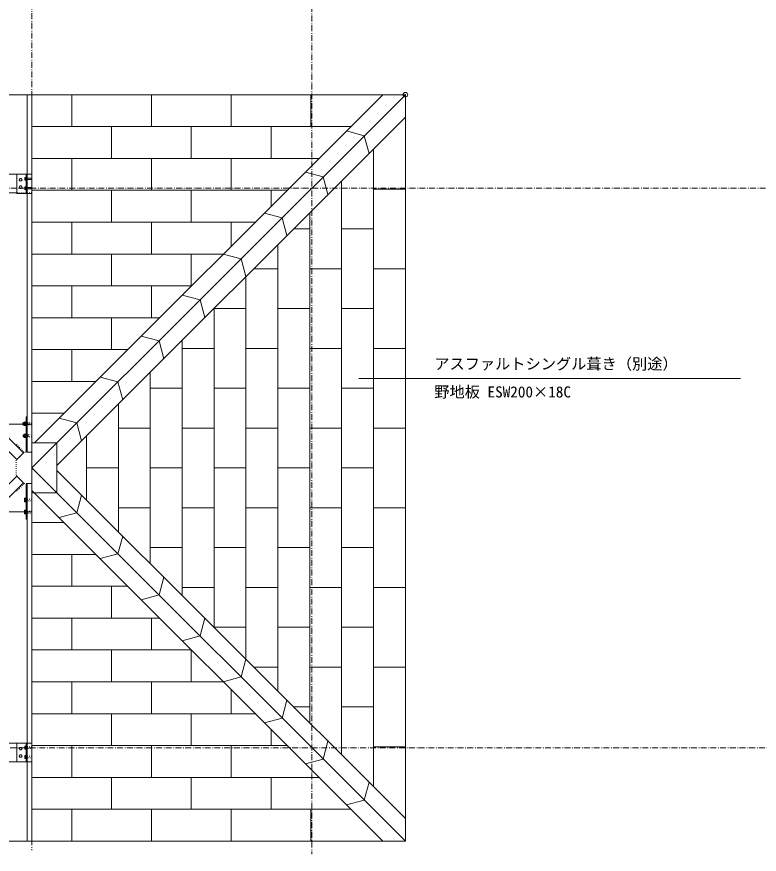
# Model space of a CAD drawing. Units: millimetres, scale not verified. Extents: x -9750 to 9750, y -6875 to 6875.
# Drawn here: x -3782 to 194, y -4370 to 118 of the extents above; entities that cross this region are included whole.
import ezdxf
from ezdxf.enums import TextEntityAlignment as Align

# ---------------------------------------------------------------- set-up
doc = ezdxf.new("R2010")
doc.units = ezdxf.units.MM
doc.header["$LTSCALE"] = 50
doc.header["$PDMODE"] = 32
doc.header["$PDSIZE"] = 25
doc.linetypes.add('USER2', pattern=[1.041641, 0.625, -0.208282, 0.069427, -0.138931])
doc.linetypes.add('USER5', pattern=[0.208282, 0.069427, -0.138855])
doc.layers.add('0-1_IMPORTED', color=30, linetype='Continuous', lineweight=18)
doc.styles.add('ＭＳ ゴシック', font='')
doc.styles.get('ＭＳ ゴシック').set_extended_font_data('MS Gothic')

msp = doc.modelspace()

# ---------------------------------------------------------------- linework, layer by layer
at = {"layer": '0-1_IMPORTED', "color": 1, "linetype": 'USER2'}
for p, q in [((-2201, 5280), (-2201, -4370.39)), ((-3701, 4980), (-3701, -4348.41)), ((-6001, -800), (4581.5, -800)), ((-6161, -3800), (4581.5, -3800))]:
    msp.add_line(p, q, dxfattribs=at)
at = {"layer": '0-1_IMPORTED'}
for p, q in [((-3701, -300), (-1701, -300)), ((-3701, -2300), (-1701, -300)), ((-1821.73, -300), (-3687.59, -2165.85)), ((-3487.58, -300), (-3487.58, -470.73)), ((-3060.76, -300), (-3060.76, -470.73)), ((-2633.93, -300), (-2633.93, -470.73)), ((-2207.1, -300), (-2207.1, -470.73)), ((-1701, -300), (-1701, -4300)), ((-1701, -420.73), (-3566.85, -2286.59)), ((-3701, -470.73), (-1992.46, -470.73)), ((-3274.17, -470.73), (-3274.17, -641.46)), ((-2847.34, -470.73), (-2847.34, -641.46)), ((-2420.51, -470.73), (-2420.51, -641.46)), ((-1921, -520), (-2016.12, -494.39)), ((-1921, -520), (-1895.39, -615.12)), ((-1871.73, -591.47), (-1871.73, -4008.53)), ((-3701, -641.46), (-2163.19, -641.46)), ((-3487.58, -641.46), (-3487.58, -812.19)), ((-3060.76, -641.46), (-3060.76, -812.19)), ((-2633.93, -641.46), (-2633.93, -812.19)), ((-2140.75, -739.76), (-2235.88, -714.39)), ((-3738.31, -746.75), (-3733.5, -746.75)), ((-3733.5, -754.25), (-3738.31, -754.25)), ((-2140.75, -739.76), (-2115.39, -834.88)), ((-2042.46, -762.19), (-2042.46, -3837.81)), ((-3738.31, -796.75), (-3733.5, -796.75)), ((-3733.5, -804.25), (-3738.31, -804.25)), ((-1701, -806.1), (-1871.73, -806.1)), ((-3701, -812.19), (-2333.93, -812.19)), ((-3274.17, -812.19), (-3274.17, -982.93)), ((-2847.34, -812.19), (-2847.34, -982.93)), ((-2420.51, -812.19), (-2420.51, -898.78)), ((-2360.76, -959.76), (-2455.88, -934.15)), ((-2213.19, -932.93), (-2213.19, -3667.07)), ((-3701, -982.93), (-2504.66, -982.93)), ((-3487.58, -982.93), (-3487.58, -1153.66)), ((-3060.76, -982.93), (-3060.76, -1153.66)), ((-2633.93, -982.93), (-2633.93, -1112.2)), ((-2360.76, -959.76), (-2335.15, -1054.88)), ((-2213.19, -1019.51), (-2299.78, -1019.51)), ((-1871.73, -1019.51), (-2042.46, -1019.51)), ((-2383.93, -1103.66), (-2383.93, -3496.34)), ((-3701, -1153.66), (-2675.39, -1153.66)), ((-3274.17, -1153.66), (-3274.17, -1324.39)), ((-2847.34, -1153.66), (-2847.34, -1325.61)), ((-2580.51, -1179.51), (-2675.87, -1154.15)), ((-2580.51, -1179.51), (-2555.15, -1274.88)), ((-2383.93, -1232.93), (-2513.19, -1232.93)), ((-2042.46, -1232.93), (-2213.19, -1232.93)), ((-1701, -1232.93), (-1871.73, -1232.93)), ((-2554.66, -1274.39), (-2554.66, -3325.61)), ((-3701, -1324.39), (-2846.12, -1324.39)), ((-3487.58, -1324.39), (-3487.58, -1495.12)), ((-3060.76, -1324.39), (-3060.76, -1495.12)), ((-2800.51, -1399.51), (-2895.63, -1373.9)), ((-2800.51, -1399.51), (-2774.9, -1494.64)), ((-2554.66, -1446.34), (-2726.61, -1446.34)), ((-2725.39, -1445.12), (-2725.39, -3154.88)), ((-2213.19, -1446.34), (-2383.93, -1446.34)), ((-1871.73, -1446.34), (-2042.46, -1446.34)), ((-3701, -1495.12), (-3016.85, -1495.12)), ((-3274.17, -1495.12), (-3274.17, -1665.85)), ((-3020.27, -1619.27), (-3115.63, -1593.9)), ((-3020.27, -1619.27), (-2994.9, -1714.63)), ((-2896.12, -1615.85), (-2896.12, -2984.15)), ((-2725.39, -1659.76), (-2896.12, -1659.76)), ((-2383.93, -1659.76), (-2554.66, -1659.76)), ((-2042.46, -1659.76), (-2213.19, -1659.76)), ((-1701, -1659.76), (-1871.73, -1659.76)), ((-3701, -1665.85), (-3187.59, -1665.85)), ((-3487.58, -1665.85), (-3487.58, -1836.59)), ((-3066.85, -1786.59), (-3066.85, -2813.41)), ((-3701, -1836.59), (-3358.32, -1836.59)), ((-3240.27, -1839.27), (-3335.39, -1813.66)), ((-3240.27, -1839.27), (-3214.66, -1934.39)), ((-2896.12, -1873.17), (-3066.85, -1873.17)), ((-2554.66, -1873.17), (-2725.39, -1873.17)), ((-2213.19, -1873.17), (-2383.93, -1873.17)), ((-1871.73, -1873.17), (-2042.46, -1873.17)), ((-3237.58, -1957.32), (-3237.58, -2642.68)), ((-3701, -2007.32), (-3529.05, -2007.32)), ((-3750.2, -2059.63), (-3744.2, -2059.63)), ((-3748.9, -2058.33), (-3748.9, -2068.33)), ((-3748.9, -2068.33), (-3748.9, -2058.33)), ((-3748.9, -2058.33), (-3744.2, -2058.33)), ((-3736.51, -2058.71), (-3743.48, -2058.71)), ((-3724.2, -2058.33), (-3724.2, -2068.33)), ((-3460.02, -2059.02), (-3555.39, -2033.66)), ((-3460.02, -2059.02), (-3434.66, -2154.39)), ((-3750.2, -2067.03), (-3744.2, -2067.03)), ((-3743.48, -2067.95), (-3736.51, -2067.95)), ((-3066.85, -2086.59), (-3237.58, -2086.59)), ((-2725.39, -2086.59), (-2896.12, -2086.59)), ((-2383.93, -2086.59), (-2554.66, -2086.59)), ((-2042.46, -2086.59), (-2213.19, -2086.59)), ((-1701, -2086.59), (-1871.73, -2086.59)), ((-3748.2, -2124.62), (-3742.2, -2124.62)), ((-3748.2, -2132.02), (-3742.2, -2132.02)), ((-3746.9, -2123.32), (-3746.9, -2133.32)), ((-3746.9, -2133.32), (-3746.9, -2123.32)), ((-3746.9, -2123.32), (-3742.2, -2123.32)), ((-3734.51, -2123.7), (-3741.48, -2123.7)), ((-3741.48, -2132.94), (-3734.51, -2132.94)), ((-3722.2, -2123.32), (-3722.2, -2133.32)), ((-3408.32, -2128.05), (-3408.32, -2471.95)), ((-3731.5, -2174.75), (-3727, -2174.75)), ((-3701, -2165.85), (-3566.85, -2165.85)), ((-3566.85, -2165.85), (-3566.85, -2434.15)), ((-3701, -2300), (-1701, -4300)), ((-1701, -4179.27), (-3566.85, -2313.41)), ((-3237.58, -2300), (-3408.32, -2300)), ((-2896.12, -2300), (-3066.85, -2300)), ((-2554.66, -2300), (-2725.39, -2300)), ((-2213.19, -2300), (-2383.93, -2300)), ((-1871.73, -2300), (-2042.46, -2300)), ((-1821.73, -4300), (-3701, -2420.73)), ((-3740.5, -2466.8), (-3733.5, -2466.8)), ((-3731.5, -2425.25), (-3727, -2425.25)), ((-3701, -2434.15), (-3566.85, -2434.15)), ((-3460.02, -2540.98), (-3434.66, -2445.61)), ((-3740.5, -2476.56), (-3733.5, -2476.56)), ((-3740.5, -2531.79), (-3733.5, -2531.79)), ((-3740.5, -2541.55), (-3733.5, -2541.55)), ((-3460.02, -2540.98), (-3555.39, -2566.34)), ((-3066.85, -2513.41), (-3237.58, -2513.41)), ((-2725.39, -2513.41), (-2896.12, -2513.41)), ((-2383.93, -2513.41), (-2554.66, -2513.41)), ((-2042.46, -2513.41), (-2213.19, -2513.41)), ((-1701, -2513.41), (-1871.73, -2513.41)), ((-3701, -2592.68), (-3529.05, -2592.68)), ((-3240.27, -2760.73), (-3214.66, -2665.61)), ((-2896.12, -2726.83), (-3066.85, -2726.83)), ((-2554.66, -2726.83), (-2725.39, -2726.83)), ((-2213.19, -2726.83), (-2383.93, -2726.83)), ((-1871.73, -2726.83), (-2042.46, -2726.83)), ((-3701, -2763.41), (-3358.32, -2763.41)), ((-3487.58, -2934.15), (-3487.58, -2763.41)), ((-3240.27, -2760.73), (-3335.39, -2786.34)), ((-3020.27, -2980.73), (-2994.9, -2885.37)), ((-3701, -2934.15), (-3187.59, -2934.15)), ((-3274.17, -3104.88), (-3274.17, -2934.15)), ((-2725.39, -2940.24), (-2896.12, -2940.24)), ((-2383.93, -2940.24), (-2554.66, -2940.24)), ((-2042.46, -2940.24), (-2213.19, -2940.24)), ((-1701, -2940.24), (-1871.73, -2940.24)), ((-3020.27, -2980.73), (-3115.63, -3006.1)), ((-3701, -3104.88), (-3016.85, -3104.88)), ((-3487.58, -3275.61), (-3487.58, -3104.88)), ((-3060.76, -3275.61), (-3060.76, -3104.88)), ((-2800.51, -3200.49), (-2774.9, -3105.36)), ((-2554.66, -3153.66), (-2726.61, -3153.66)), ((-2213.19, -3153.66), (-2383.93, -3153.66)), ((-1871.73, -3153.66), (-2042.46, -3153.66)), ((-2800.51, -3200.49), (-2895.63, -3226.1)), ((-3701, -3275.61), (-2846.12, -3275.61)), ((-3274.17, -3446.34), (-3274.17, -3275.61)), ((-2847.34, -3446.34), (-2847.34, -3274.39)), ((-2580.51, -3420.49), (-2555.15, -3325.12)), ((-2383.93, -3367.07), (-2513.19, -3367.07)), ((-2042.46, -3367.07), (-2213.19, -3367.07)), ((-1701, -3367.07), (-1871.73, -3367.07)), ((-3701, -3446.34), (-2675.39, -3446.34)), ((-3487.58, -3617.07), (-3487.58, -3446.34)), ((-3060.76, -3617.07), (-3060.76, -3446.34)), ((-2580.51, -3420.49), (-2675.87, -3445.85)), ((-2633.93, -3617.07), (-2633.93, -3487.8)), ((-2360.76, -3640.24), (-2335.15, -3545.12)), ((-2213.19, -3580.49), (-2299.78, -3580.49)), ((-1871.73, -3580.49), (-2042.46, -3580.49)), ((-3701, -3617.07), (-2504.66, -3617.07)), ((-3274.17, -3787.8), (-3274.17, -3617.07)), ((-2847.34, -3787.8), (-2847.34, -3617.07)), ((-2360.76, -3640.24), (-2455.88, -3665.85)), ((-2420.51, -3787.8), (-2420.51, -3701.22)), ((-2140.75, -3860.24), (-2115.39, -3765.12)), ((-3781, -3774.5), (-3781, -3874.5)), ((-3733.5, -3795.75), (-3738.31, -3795.75)), ((-3738.31, -3803.25), (-3733.5, -3803.25)), ((-3701, -3787.8), (-2333.93, -3787.8)), ((-3487.58, -3958.54), (-3487.58, -3787.8)), ((-3060.76, -3958.54), (-3060.76, -3787.8)), ((-2633.93, -3958.54), (-2633.93, -3787.8)), ((-1701, -3793.9), (-1871.73, -3793.9)), ((-3733.5, -3845.75), (-3738.31, -3845.75)), ((-3738.31, -3853.25), (-3733.5, -3853.25)), ((-2140.75, -3860.24), (-2235.88, -3885.61)), ((-3701, -3958.54), (-2163.19, -3958.54)), ((-3274.17, -4129.27), (-3274.17, -3958.54)), ((-2847.34, -4129.27), (-2847.34, -3958.54)), ((-2420.51, -4129.27), (-2420.51, -3958.54)), ((-1921, -4080), (-1895.39, -3984.88)), ((-1921, -4080), (-2016.12, -4105.61)), ((-3701, -4129.27), (-1992.46, -4129.27)), ((-3487.58, -4300), (-3487.58, -4129.27)), ((-3060.76, -4300), (-3060.76, -4129.27)), ((-2633.93, -4300), (-2633.93, -4129.27)), ((-2207.1, -4300), (-2207.1, -4129.27)), ((-3701, -4300), (-1701, -4300))]:
    msp.add_line(p, q, dxfattribs=at)
at = {"layer": '0-1_IMPORTED', "linetype": 'USER5'}
for p, q in [((-3701, -825.5), (-3781, -825.5)), ((-3782.99, -2174.88), (-3741.8, -2216.06)), ((-3782.99, -2425.12), (-3741.8, -2383.94)), ((-3701, -3774.5), (-3781, -3774.5))]:
    msp.add_line(p, q, dxfattribs=at)
at = {"layer": '0-1_IMPORTED', "color": 1}
msp.add_line((-1951, -1820), (93.67, -1820), dxfattribs=at)
at = {"layer": '0-1_IMPORTED'}
for points in [[(-5701, -300), (-3701, -300), (-3701, -4300), (-5701, -4300)], [(-5665.64, -300), (-5701, -335.35), (-3781.05, -2255.3), (-3745.69, -2219.95)], [(-3781, -725.5), (-3701, -725.5), (-3701, -830), (-3781, -830)], [(-3753.49, -755.5), (-3757.25, -762), (-3764.75, -762), (-3768.5, -755.5), (-3764.75, -749), (-3757.25, -749)], [(-3733.5, -742.99), (-3738.31, -742.99), (-3738.89, -744), (-3738.89, -757), (-3738.31, -758.01), (-3733.5, -758.01)], [(-3733.5, -759.5), (-3731.5, -759.5), (-3731.5, -741.5), (-3733.5, -741.5)], [(-3733.5, -754.5), (-3733.5, -746.5), (-3701, -746.5), (-3701, -754.5)], [(-3731.5, -725.5), (-3731.5, -825.5), (-3727, -825.5), (-3727, -725.5)], [(-3753.49, -795.5), (-3757.25, -802), (-3764.75, -802), (-3768.5, -795.5), (-3764.75, -789), (-3757.25, -789)], [(-3733.5, -792.99), (-3738.31, -792.99), (-3738.89, -794), (-3738.89, -807), (-3738.31, -808.01), (-3733.5, -808.01)], [(-3733.5, -809.5), (-3731.5, -809.5), (-3731.5, -791.5), (-3733.5, -791.5)], [(-3733.5, -804.5), (-3733.5, -796.5), (-3701, -796.5), (-3701, -804.5)], [(-3736.51, -2054.09), (-3735.8, -2055.33), (-3735.8, -2071.33), (-3736.51, -2072.57), (-3743.48, -2072.57), (-3744.2, -2071.33), (-3744.2, -2055.33), (-3743.48, -2054.09)], [(-3733.5, -2053.33), (-3733.5, -2073.33), (-3735.8, -2073.33), (-3735.8, -2053.33)], [(-3731.5, -2213.56), (-3731.5, -2026.19), (-3727, -2026.19), (-3727, -2213.56)], [(-3936, -2491.87), (-3892.87, -2535), (-3701, -2535), (-3701, -2065), (-3892.87, -2065), (-3936, -2108.13)], [(-3734.51, -2119.08), (-3733.8, -2120.32), (-3733.8, -2136.32), (-3734.51, -2137.56), (-3741.48, -2137.56), (-3742.2, -2136.32), (-3742.2, -2120.32), (-3741.48, -2119.08)], [(-3731.5, -2118.32), (-3731.5, -2138.32), (-3733.8, -2138.32), (-3733.8, -2118.32)], [(-5701, -4264.65), (-5665.64, -4300), (-3745.69, -2380.05), (-3781.05, -2344.7)], [(-3731.5, -2386.44), (-3731.5, -2573.81), (-3727, -2573.81), (-3727, -2386.44)], [(-3740.5, -2463.18), (-3739.75, -2461.88), (-3733.5, -2461.88), (-3733.5, -2481.48), (-3739.75, -2481.48), (-3740.5, -2480.18)], [(-3733.5, -2460.68), (-3731.5, -2460.68), (-3731.5, -2482.68), (-3733.5, -2482.68)], [(-3740.5, -2528.17), (-3739.75, -2526.87), (-3733.5, -2526.87), (-3733.5, -2546.47), (-3739.75, -2546.47), (-3740.5, -2545.17)], [(-3733.5, -2525.67), (-3731.5, -2525.67), (-3731.5, -2547.67), (-3733.5, -2547.67)], [(-3781, -3774.5), (-5116, -3774.5), (-5116, -3874.5), (-3781, -3874.5), (-3701, -3874.5), (-3701, -3774.5)], [(-3753.49, -3804.5), (-3757.25, -3798), (-3764.75, -3798), (-3768.5, -3804.5), (-3764.75, -3811), (-3757.25, -3811)], [(-3733.5, -3807.01), (-3738.31, -3807.01), (-3738.89, -3806), (-3738.89, -3793), (-3738.31, -3791.99), (-3733.5, -3791.99)], [(-3733.5, -3790.5), (-3731.5, -3790.5), (-3731.5, -3808.5), (-3733.5, -3808.5)], [(-3731.5, -3874.5), (-3731.5, -3774.5), (-3727, -3774.5), (-3727, -3874.5)], [(-3753.49, -3844.5), (-3757.25, -3838), (-3764.75, -3838), (-3768.5, -3844.5), (-3764.75, -3851), (-3757.25, -3851)], [(-3733.5, -3857.01), (-3738.31, -3857.01), (-3738.89, -3856), (-3738.89, -3843), (-3738.31, -3841.99), (-3733.5, -3841.99)], [(-3733.5, -3840.5), (-3731.5, -3840.5), (-3731.5, -3858.5), (-3733.5, -3858.5)]]:
    msp.add_lwpolyline(points, close=True, dxfattribs=at)
for points in [[(-3701, -2216.06), (-3726, -2216.06), (-3726, -300), (-3701, -300)], [(-3781, -825.5), (-5116, -825.5), (-5116, -725.5), (-3781, -725.5)], [(-3748.9, -2058.33), (-3750.2, -2059.63), (-3750.2, -2067.03), (-3748.9, -2068.33), (-3744.2, -2068.33)], [(-3746.9, -2123.32), (-3748.2, -2124.62), (-3748.2, -2132.02), (-3746.9, -2133.32), (-3742.2, -2133.32)], [(-3701, -2383.94), (-3726, -2383.94), (-3726, -4300), (-3701, -4300)]]:
    msp.add_lwpolyline(points, dxfattribs=at)
at = {"layer": '0-1_IMPORTED', "linetype": 'USER5'}
for points in [[(-3701, -2058.33), (-3748.9, -2058.33), (-3750.2, -2059.63), (-3750.2, -2067.03), (-3748.9, -2068.33), (-3701, -2068.33)], [(-3699, -2123.32), (-3746.9, -2123.32), (-3748.2, -2124.62), (-3748.2, -2132.02), (-3746.9, -2133.32), (-3699, -2133.32)]]:
    msp.add_lwpolyline(points, dxfattribs=at)
at = {"layer": '0-1_IMPORTED', "color": 1}
for points in [[(-3750.2, -2059.63), (-3724.2, -2059.63), (-3719.7, -2058.33)], [(-3750.2, -2067.03), (-3724.2, -2067.03), (-3719.7, -2068.33)], [(-3748.2, -2124.62), (-3722.2, -2124.62), (-3717.7, -2123.32)], [(-3748.2, -2132.02), (-3722.2, -2132.02), (-3717.7, -2133.32)]]:
    msp.add_lwpolyline(points, dxfattribs=at)
at = {"layer": '0-1_IMPORTED', "linetype": 'USER5'}
for points in [[(-3741.8, -2216.06), (-3784.94, -2259.19), (-3784.94, -2340.81), (-3741.8, -2383.94), (-3701, -2383.94), (-3701, -2216.06)], [(-3733.5, -2466.68), (-3733.5, -2476.68), (-3701, -2476.68), (-3701, -2466.68)], [(-3733.5, -2531.67), (-3733.5, -2541.67), (-3701, -2541.67), (-3701, -2531.67)], [(-3733.5, -3795.5), (-3733.5, -3803.5), (-3701, -3803.5), (-3701, -3795.5)], [(-3733.5, -3845.5), (-3733.5, -3853.5), (-3701, -3853.5), (-3701, -3845.5)]]:
    msp.add_lwpolyline(points, close=True, dxfattribs=at)
at = {"layer": '0-1_IMPORTED'}
for centre in [(-3761, -755.5), (-3761, -795.5), (-3761, -3804.5), (-3761, -3844.5)]:
    msp.add_circle(centre, 6.5, dxfattribs=at)
msp.add_point((-1701, -300), dxfattribs=at)

# ---------------------------------------------------------------- texts
at = {"layer": '0-1_IMPORTED', "color": 7, "style": 'ＭＳ ゴシック'}
for s, p in [('アスファルトシングル葺き（別途）', (-1546, -1790.16)), ('野地板 ESW200×18C', (-1546, -1940.44))]:
    msp.add_text(s, height=59.71, dxfattribs=at).set_placement(p, align=Align.BOTTOM_LEFT)

doc.saveas('drawing.dxf')
